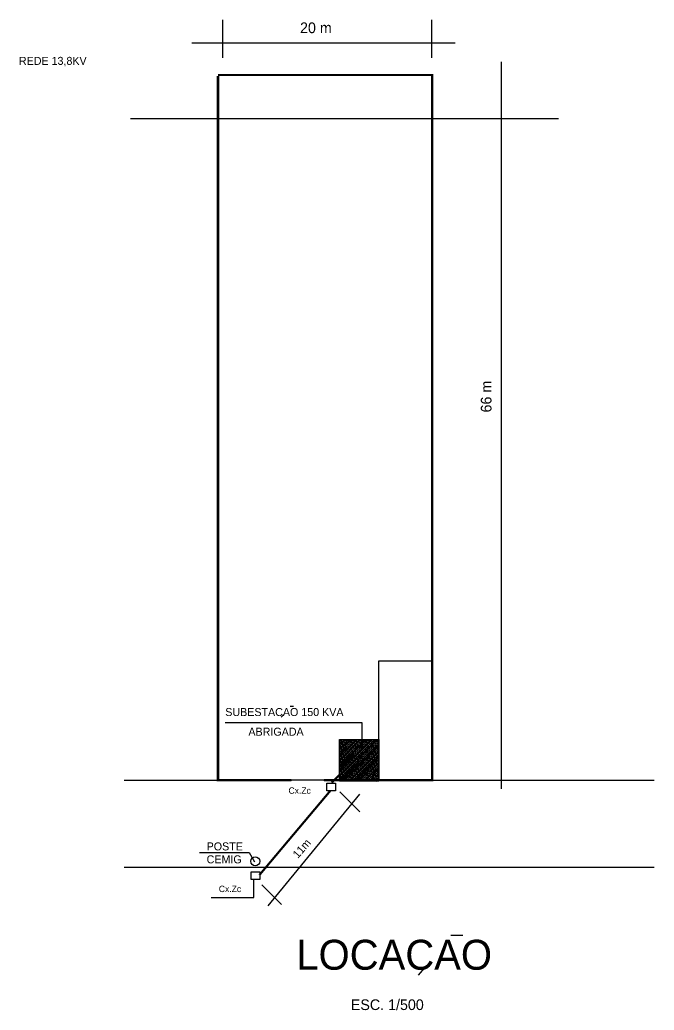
# Model space of a CAD drawing. Extents: x 0.013 to 0.842, y 0.009 to 0.544.
# Drawn here: x 0.7229 to 0.8419, y 0.3246 to 0.5103 of the extents above; entities that cross this region are included whole.
import ezdxf
from ezdxf.enums import TextEntityAlignment as Align

# ---------------------------------------------------------------- set-up
doc = ezdxf.new("R2010")
doc.units = 0
doc.header["$LTSCALE"] = 250
doc.header["$MEASUREMENT"] = 0
doc.linetypes.add('DASHED', pattern=[0.75, 0.5, -0.25])
doc.layers.get('0').update_dxf_attribs({"linetype": 'CONTINUOUS'})
doc.layers.add('DETALHES-DIVERSOS', color=7, linetype='CONTINUOUS')
doc.styles.add('ROMANS', font='TXT', dxfattribs={"height": 100})

# ---------------------------------------------------------------- blocks, each defined once
blk = doc.blocks.new('*X12')
at = {"color": 0}
for p, q in [((27350, 95285.28400249754), (27714.71599750246, 95650.00000000001)), ((27350, 95302.96167202722), (27697.0383279728, 95650.00000000001)), ((27350, 95320.63934155687), (27679.36065844314, 95650.00000000001)), ((27350, 95338.31701108653), (27661.68298891347, 95650.00000000001)), ((27350, 95355.9946806162), (27644.00531938381, 95650.00000000001)), ((27350, 95373.67235014586), (27626.32764985415, 95650.00000000001)), ((27350, 95391.35001967553), (27608.64998032448, 95650.00000000001)), ((27350, 95409.02768920519), (27590.97231079482, 95650.00000000001)), ((27350, 95426.70535873485), (27573.29464126515, 95650.00000000001)), ((27350, 95444.38302826452), (27555.61697173549, 95650.00000000001)), ((27350, 95462.06069779418), (27537.93930220583, 95650.00000000001)), ((27350, 95479.73836732385), (27520.26163267616, 95650.00000000001)), ((27350, 95497.41603685351), (27502.5839631465, 95650.00000000001)), ((27350, 95515.09370638318), (27484.90629361684, 95650.00000000001)), ((27350, 95532.77137591284), (27467.22862408717, 95650.00000000001)), ((27350, 95550.4490454425), (27449.55095455751, 95650.00000000001)), ((27350, 95568.12671497217), (27431.87328502784, 95650.00000000001)), ((27350, 95585.80438450183), (27414.19561549818, 95650.00000000001)), ((27350, 95603.4820540315), (27396.51794596852, 95650.00000000001)), ((27350, 95621.15972356116), (27378.84027643885, 95650.00000000001)), ((27350, 95638.83739309083), (27361.16260690919, 95650.00000000001)), ((27350, 95267.60633296789), (27720, 95637.60633296789)), ((27356.19359715454, 95627.35332071577), (27350.00000000002, 95633.54691787029)), ((27382.71010144904, 95618.51448595093), (27360.61301453696, 95640.61157286301)), ((27373.87126668421, 95645.03099024543), (27368.9022569296, 95650.00000000004)), ((27400.3877709787, 95636.1921554806), (27386.57992645926, 95650.00000000004)), ((27409.22660574353, 95609.6756511861), (27387.12951883145, 95631.77273809818)), ((27426.90427527319, 95627.35332071577), (27404.80718836112, 95649.45040762785)), ((27453.42077956769, 95618.51448595093), (27431.32369265561, 95640.61157286301)), ((27444.58194480286, 95645.03099024542), (27439.61293504826, 95650.00000000003)), ((27471.09844909735, 95636.1921554806), (27457.29060457792, 95650.00000000004)), ((27479.93728386219, 95609.67565118609), (27457.84019695011, 95631.77273809817)), ((27497.61495339185, 95627.35332071576), (27475.51786647977, 95649.45040762784)), ((27524.13145768634, 95618.51448595093), (27502.03437077426, 95640.61157286301)), ((27515.29262292151, 95645.03099024542), (27510.32361316691, 95650.00000000003)), ((27541.80912721601, 95636.1921554806), (27528.00128269657, 95650.00000000004)), ((27550.64796198084, 95609.67565118609), (27528.55087506876, 95631.77273809817)), ((27568.32563151048, 95627.35332071577), (27546.2285445984, 95649.45040762785)), ((27594.842135805, 95618.51448595092), (27572.74504889292, 95640.611572863)), ((27586.00330104016, 95645.03099024542), (27581.03429128556, 95650.00000000003)), ((27612.51980533466, 95636.19215548059), (27598.71196081522, 95650.00000000003)), ((27621.35864009949, 95609.67565118609), (27599.26155318741, 95631.77273809817)), ((27639.03630962915, 95627.35332071576), (27616.93922271707, 95649.45040762784)), ((27665.55281392365, 95618.51448595092), (27643.45572701157, 95640.611572863)), ((27656.71397915879, 95645.03099024545), (27651.74496940421, 95650.00000000003)), ((27683.23048345331, 95636.19215548059), (27669.42263893387, 95650.00000000003)), ((27692.06931821812, 95609.67565118612), (27669.97223130604, 95631.7727380982)), ((27709.7469877478, 95627.35332071575), (27687.64990083572, 95649.45040762782)), ((27720, 95634.77797799322), (27714.16640513022, 95640.611572863)), ((27365.03243191938, 95600.83681642129), (27350, 95615.86924834066)), ((27356.19359715452, 95556.64264259714), (27350.00000000002, 95562.83623975165)), ((27365.03243191938, 95530.12613830263), (27350.00000000002, 95545.15857022199)), ((27373.87126668421, 95574.32031212679), (27351.77417977213, 95596.41739903887)), ((27360.07133656179, 95260.00000000001), (27720, 95619.92866343822)), ((27382.71010144904, 95547.80380783229), (27360.61301453696, 95569.90089474437)), ((27391.54893621387, 95591.99798165644), (27369.45184930179, 95614.09506856852)), ((27391.54893621385, 95521.28730353781), (27369.45184930177, 95543.3843904499)), ((27377.74900609145, 95260.00000000001), (27720, 95602.25099390856)), ((27400.3877709787, 95565.48147736196), (27378.29068406663, 95587.57856427404)), ((27409.22660574353, 95538.96497306746), (27387.12951883145, 95561.06205997954)), ((27395.42667562112, 95260.00000000001), (27720, 95584.57332437889)), ((27418.06544050837, 95583.1591468916), (27395.96835359629, 95605.25623380368)), ((27418.06544050836, 95512.44846877296), (27395.96835359628, 95534.54555568504)), ((27426.90427527319, 95556.64264259711), (27404.80718836112, 95578.7397295092)), ((27413.10434515078, 95260.00000000001), (27720, 95566.89565484923)), ((27435.74311003803, 95600.83681642127), (27413.64602312595, 95622.93390333335)), ((27435.74311003803, 95530.12613830263), (27413.64602312595, 95552.22322521471)), ((27444.58194480286, 95574.32031212677), (27422.48485789078, 95596.41739903885)), ((27430.78201468044, 95260.00000000001), (27720, 95549.21798531957)), ((27453.42077956769, 95547.80380783227), (27431.32369265561, 95569.90089474435)), ((27462.25961433252, 95591.99798165644), (27440.16252742044, 95614.09506856852)), ((27462.25961433252, 95521.28730353779), (27440.16252742044, 95543.38439044986)), ((27471.09844909735, 95565.48147736194), (27449.00136218527, 95587.57856427402)), ((27479.93728386219, 95538.96497306744), (27457.84019695011, 95561.06205997952)), ((27488.77611862702, 95583.1591468916), (27466.67903171494, 95605.25623380368)), ((27488.77611862702, 95512.44846877294), (27466.67903171494, 95534.54555568502)), ((27497.61495339185, 95556.64264259711), (27475.51786647977, 95578.7397295092)), ((27506.45378815668, 95600.83681642127), (27484.3567012446, 95622.93390333335)), ((27506.45378815668, 95530.12613830261), (27484.3567012446, 95552.2232252147)), ((27515.29262292151, 95574.32031212676), (27493.19553600943, 95596.41739903884)), ((27524.13145768634, 95547.80380783227), (27502.03437077426, 95569.90089474435)), ((27532.97029245117, 95591.99798165643), (27510.87320553909, 95614.09506856851)), ((27532.97029245117, 95521.28730353779), (27510.87320553909, 95543.38439044986)), ((27541.80912721601, 95565.48147736194), (27519.71204030393, 95587.57856427402)), ((27550.64796198084, 95538.96497306743), (27528.55087506876, 95561.06205997951)), ((27559.48679674567, 95583.1591468916), (27537.38970983359, 95605.25623380368)), ((27559.48679674567, 95512.44846877294), (27537.38970983359, 95534.54555568502)), ((27568.3256315105, 95556.6426425971), (27546.22854459842, 95578.73972950918)), ((27577.16446627533, 95600.83681642127), (27555.06737936325, 95622.93390333335)), ((27577.16446627533, 95530.12613830261), (27555.06737936325, 95552.2232252147)), ((27586.00330104016, 95574.32031212676), (27563.90621412808, 95596.41739903884)), ((27594.842135805, 95547.80380783227), (27572.74504889292, 95569.90089474435)), ((27603.68097056981, 95591.99798165644), (27581.58388365773, 95614.09506856852)), ((27603.68097056983, 95521.28730353777), (27581.58388365775, 95543.38439044985)), ((27612.51980533466, 95565.48147736194), (27590.42271842258, 95587.57856427402)), ((27621.35864009949, 95538.96497306743), (27599.26155318741, 95561.06205997951)), ((27630.19747486432, 95583.15914689159), (27608.10038795224, 95605.25623380367)), ((27630.19747486432, 95512.44846877294), (27608.10038795224, 95534.54555568502)), ((27639.03630962913, 95556.64264259711), (27616.93922271705, 95578.7397295092)), ((27647.87514439398, 95600.83681642126), (27625.7780574819, 95622.93390333334)), ((27647.87514439398, 95530.12613830261), (27625.7780574819, 95552.2232252147)), ((27656.71397915882, 95574.32031212676), (27634.61689224674, 95596.41739903884)), ((27665.55281392365, 95547.80380783226), (27643.45572701157, 95569.90089474434)), ((27674.39164868848, 95591.99798165643), (27652.2945617764, 95614.09506856851)), ((27674.39164868846, 95521.28730353779), (27652.29456177638, 95543.38439044986)), ((27683.23048345331, 95565.48147736193), (27661.13339654123, 95587.57856427401)), ((27692.06931821814, 95538.96497306743), (27669.97223130606, 95561.06205997951)), ((27700.90815298297, 95583.15914689159), (27678.8110660709, 95605.25623380367)), ((27700.90815298297, 95512.44846877293), (27678.8110660709, 95534.545555685)), ((27709.7469877478, 95556.6426425971), (27687.64990083572, 95578.73972950918)), ((27718.58582251264, 95600.83681642126), (27696.48873560056, 95622.93390333334)), ((27718.58582251264, 95530.1261383026), (27696.48873560056, 95552.22322521468)), ((27720, 95581.74496940423), (27705.32757036537, 95596.41739903887)), ((27720, 95564.06729987456), (27714.16640513022, 95569.90089474434)), ((27356.19359715454, 95485.93196447846), (27350, 95492.125561633)), ((27365.03243191937, 95459.41546018397), (27350.00000000001, 95474.44789210333)), ((27373.8712666842, 95503.60963400813), (27351.77417977212, 95525.7067209202)), ((27373.8712666842, 95432.89895588947), (27351.77417977212, 95454.99604280155)), ((27382.71010144904, 95477.09312971363), (27360.61301453696, 95499.1902166257)), ((27391.54893621387, 95450.57662541913), (27369.45184930179, 95472.6737123312)), ((27400.3877709787, 95494.7707992433), (27378.29068406662, 95516.86788615538)), ((27400.3877709787, 95424.06012112464), (27378.29068406662, 95446.15720803672)), ((27409.22660574353, 95468.2542949488), (27387.12951883145, 95490.35138186088)), ((27418.06544050836, 95441.7377906543), (27395.96835359628, 95463.83487756638)), ((27426.90427527318, 95485.93196447848), (27404.8071883611, 95508.02905139056)), ((27435.74311003803, 95459.41546018397), (27413.64602312595, 95481.51254709605)), ((27444.58194480286, 95503.60963400813), (27422.48485789078, 95525.7067209202)), ((27444.58194480286, 95432.89895588947), (27422.48485789078, 95454.99604280155)), ((27453.42077956769, 95477.09312971363), (27431.32369265561, 95499.1902166257)), ((27462.2596143325, 95450.57662541915), (27440.16252742042, 95472.67371233123)), ((27448.45968421011, 95260.00000000001), (27720, 95531.5403157899)), ((27471.09844909736, 95494.7707992433), (27449.00136218528, 95516.86788615538)), ((27471.09844909735, 95424.06012112464), (27449.00136218527, 95446.15720803672)), ((27479.93728386219, 95468.2542949488), (27457.84019695011, 95490.35138186088)), ((27466.13735373977, 95260.00000000001), (27720, 95513.86264626024)), ((27488.77611862701, 95441.7377906543), (27466.67903171494, 95463.83487756638)), ((27497.61495339185, 95485.93196447846), (27475.51786647977, 95508.02905139053)), ((27483.81502326944, 95260.00000000001), (27720, 95496.18497673057)), ((27506.45378815668, 95459.41546018397), (27484.3567012446, 95481.51254709605)), ((27515.29262292151, 95503.60963400811), (27493.19553600943, 95525.70672092019)), ((27515.29262292151, 95432.89895588947), (27493.19553600943, 95454.99604280155)), ((27501.4926927991, 95260.00000000001), (27720, 95478.50730720091)), ((27524.13145768634, 95477.09312971361), (27502.03437077426, 95499.19021662569)), ((27532.97029245117, 95450.57662541913), (27510.87320553909, 95472.6737123312)), ((27519.17036232876, 95260.00000000001), (27720, 95460.82963767124)), ((27541.80912721601, 95494.77079924328), (27519.71204030393, 95516.86788615536)), ((27541.80912721601, 95424.06012112464), (27519.71204030393, 95446.15720803672)), ((27550.64796198084, 95468.25429494878), (27528.55087506876, 95490.35138186086)), ((27536.84803185843, 95260.00000000001), (27720, 95443.15196814158)), ((27559.48679674567, 95441.73779065428), (27537.38970983359, 95463.83487756636)), ((27568.3256315105, 95485.93196447846), (27546.22854459842, 95508.02905139053)), ((27577.16446627533, 95459.41546018395), (27555.06737936325, 95481.51254709603)), ((27586.00330104016, 95503.6096340081), (27563.90621412808, 95525.70672092018)), ((27586.00330104016, 95432.89895588945), (27563.90621412808, 95454.99604280153)), ((27594.842135805, 95477.09312971361), (27572.74504889292, 95499.19021662569)), ((27603.68097056983, 95450.57662541913), (27581.58388365775, 95472.6737123312)), ((27612.51980533466, 95494.77079924328), (27590.42271842258, 95516.86788615536)), ((27612.51980533466, 95424.06012112462), (27590.42271842258, 95446.1572080367)), ((27621.35864009949, 95468.25429494877), (27599.26155318741, 95490.35138186085)), ((27630.19747486432, 95441.73779065428), (27608.10038795224, 95463.83487756636)), ((27639.03630962915, 95485.93196447844), (27616.93922271707, 95508.02905139052)), ((27647.87514439398, 95459.41546018395), (27625.7780574819, 95481.51254709603)), ((27656.71397915882, 95503.6096340081), (27634.61689224674, 95525.70672092018)), ((27656.71397915882, 95432.89895588944), (27634.61689224674, 95454.99604280152)), ((27665.55281392365, 95477.09312971361), (27643.45572701157, 95499.19021662569)), ((27674.39164868848, 95450.57662541911), (27652.2945617764, 95472.67371233119)), ((27683.23048345331, 95494.77079924328), (27661.13339654123, 95516.86788615536)), ((27683.23048345331, 95424.06012112462), (27661.13339654123, 95446.1572080367)), ((27692.06931821814, 95468.25429494877), (27669.97223130606, 95490.35138186085)), ((27700.90815298297, 95441.73779065428), (27678.8110660709, 95463.83487756636)), ((27709.74698774779, 95485.93196447846), (27687.64990083571, 95508.02905139053)), ((27718.58582251264, 95459.41546018395), (27696.48873560056, 95481.51254709603)), ((27720, 95511.03429128557), (27705.32757036539, 95525.70672092018)), ((27720, 95440.32361316691), (27705.32757036539, 95454.99604280152)), ((27720, 95493.3566217559), (27714.16640513022, 95499.19021662568)), ((27356.19359715454, 95415.2212863598), (27350.00000000001, 95421.41488351431)), ((27365.03243191937, 95388.70478206531), (27350.00000000001, 95403.73721398467)), ((27356.19359715453, 95344.51060824114), (27350.00000000001, 95350.70420539565)), ((27373.8712666842, 95362.18827777081), (27351.77417977212, 95384.28536468289)), ((27382.71010144903, 95406.38245159497), (27360.61301453695, 95428.47953850705)), ((27382.71010144901, 95335.67177347632), (27360.61301453693, 95357.7688603884)), ((27391.54893621386, 95379.86594730047), (27369.45184930178, 95401.96303421255)), ((27400.3877709787, 95353.34944300598), (27378.29068406662, 95375.44652991806)), ((27409.22660574353, 95397.54361683014), (27387.12951883145, 95419.64070374222)), ((27409.22660574353, 95326.83293871148), (27387.12951883145, 95348.93002562356)), ((27418.06544050836, 95371.02711253564), (27395.96835359628, 95393.12419944772)), ((27426.90427527319, 95415.2212863598), (27404.80718836111, 95437.31837327188)), ((27426.90427527319, 95344.51060824114), (27404.80718836111, 95366.60769515322)), ((27435.74311003802, 95388.70478206531), (27413.64602312594, 95410.80186897739)), ((27444.58194480286, 95362.18827777081), (27422.48485789078, 95384.28536468289)), ((27453.42077956769, 95406.38245159497), (27431.32369265561, 95428.47953850705)), ((27453.42077956768, 95335.67177347631), (27431.32369265561, 95357.76886038839)), ((27462.25961433252, 95379.86594730047), (27440.16252742044, 95401.96303421255)), ((27471.09844909735, 95353.34944300598), (27449.00136218527, 95375.44652991806)), ((27479.93728386218, 95397.54361683014), (27457.8401969501, 95419.64070374222)), ((27479.93728386218, 95326.83293871148), (27457.8401969501, 95348.93002562356)), ((27488.77611862701, 95371.02711253564), (27466.67903171494, 95393.12419944772)), ((27497.61495339183, 95415.22128635983), (27475.51786647975, 95437.3183732719)), ((27497.61495339184, 95344.51060824114), (27475.51786647976, 95366.60769515322)), ((27506.45378815668, 95388.70478206531), (27484.3567012446, 95410.80186897739)), ((27515.29262292151, 95362.18827777081), (27493.19553600943, 95384.28536468289)), ((27524.13145768634, 95406.38245159497), (27502.03437077426, 95428.47953850705)), ((27524.13145768634, 95335.67177347631), (27502.03437077426, 95357.76886038839)), ((27532.97029245115, 95379.8659473005), (27510.87320553908, 95401.96303421257)), ((27541.80912721601, 95353.34944300598), (27519.71204030393, 95375.44652991806)), ((27550.64796198084, 95397.54361683014), (27528.55087506876, 95419.64070374222)), ((27550.64796198083, 95326.83293871148), (27528.55087506875, 95348.93002562356)), ((27559.48679674567, 95371.02711253564), (27537.38970983359, 95393.12419944772)), ((27568.3256315105, 95415.2212863598), (27546.22854459842, 95437.31837327188)), ((27568.32563151048, 95344.51060824117), (27546.2285445984, 95366.60769515325)), ((27554.52570138809, 95260.00000000001), (27720, 95425.47429861192)), ((27577.16446627534, 95388.70478206531), (27555.06737936326, 95410.80186897739)), ((27586.00330104016, 95362.18827777081), (27563.90621412808, 95384.28536468289)), ((27572.20337091776, 95260.00000000001), (27720, 95407.79662908225)), ((27594.842135805, 95406.38245159495), (27572.74504889292, 95428.47953850703)), ((27594.84213580499, 95335.67177347631), (27572.74504889291, 95357.76886038839)), ((27603.68097056983, 95379.86594730047), (27581.58388365775, 95401.96303421255)), ((27589.88104044742, 95260.00000000001), (27720, 95390.1189595526)), ((27612.51980533466, 95353.34944300598), (27590.42271842258, 95375.44652991806)), ((27621.35864009949, 95397.54361683012), (27599.26155318741, 95419.6407037422)), ((27621.35864009949, 95326.83293871148), (27599.26155318741, 95348.93002562356)), ((27607.55870997708, 95260.00000000001), (27720, 95372.44129002292)), ((27630.19747486432, 95371.02711253562), (27608.10038795224, 95393.1241994477)), ((27639.03630962915, 95415.2212863598), (27616.93922271707, 95437.31837327188)), ((27639.03630962915, 95344.51060824114), (27616.93922271707, 95366.60769515322)), ((27625.23637950675, 95260.00000000001), (27720, 95354.76362049326)), ((27647.87514439398, 95388.7047820653), (27625.7780574819, 95410.80186897737)), ((27656.71397915882, 95362.1882777708), (27634.61689224674, 95384.28536468287)), ((27665.55281392365, 95406.38245159495), (27643.45572701157, 95428.47953850703)), ((27665.55281392365, 95335.6717734763), (27643.45572701157, 95357.76886038837)), ((27674.39164868848, 95379.86594730047), (27652.2945617764, 95401.96303421255)), ((27683.23048345331, 95353.34944300597), (27661.13339654123, 95375.44652991804)), ((27692.06931821814, 95397.54361683011), (27669.97223130606, 95419.64070374219)), ((27692.06931821814, 95326.83293871146), (27669.97223130606, 95348.93002562354)), ((27700.90815298297, 95371.02711253562), (27678.8110660709, 95393.1241994477)), ((27709.7469877478, 95415.22128635978), (27687.64990083572, 95437.31837327186)), ((27709.7469877478, 95344.51060824114), (27687.64990083572, 95366.60769515322)), ((27718.58582251264, 95388.7047820653), (27696.48873560056, 95410.80186897737)), ((27720, 95369.61293504825), (27705.32757036539, 95384.28536468286)), ((27720, 95422.64594363725), (27714.16640513022, 95428.47953850703)), ((27720, 95351.9352655186), (27714.16640513022, 95357.76886038837)), ((27365.03243191937, 95317.99410394665), (27350.00000000001, 95333.02653586601)), ((27356.19359715451, 95273.7999301225), (27349.99999999999, 95279.99352727702)), ((27352.31585774733, 95260.00000000001), (27350.00000000001, 95262.31585774734)), ((27373.8712666842, 95291.47759965215), (27351.77417977212, 95313.57468656423)), ((27382.71010144903, 95264.96109535765), (27360.61301453695, 95287.05818226973)), ((27391.54893621386, 95309.1552691818), (27369.45184930178, 95331.25235609389)), ((27369.993527277, 95260.00000000001), (27369.45184930176, 95260.54167797526)), ((27400.38777097869, 95282.63876488732), (27378.29068406661, 95304.7358517994)), ((27405.34886633632, 95260.00000000001), (27387.12951883144, 95278.2193475049)), ((27418.06544050833, 95300.31643441699), (27395.96835359625, 95322.41352132907)), ((27426.90427527318, 95273.79993012248), (27404.8071883611, 95295.89701703456)), ((27435.74311003802, 95317.99410394665), (27413.64602312594, 95340.09119085873)), ((27423.02653586599, 95260.00000000001), (27413.64602312594, 95269.38051274007)), ((27444.58194480285, 95291.47759965215), (27422.48485789077, 95313.57468656423)), ((27453.42077956766, 95264.96109535766), (27431.32369265558, 95287.05818226974)), ((27462.25961433251, 95309.1552691818), (27440.16252742043, 95331.25235609389)), ((27440.70420539565, 95260.00000000001), (27440.16252742043, 95260.54167797523)), ((27471.09844909735, 95282.63876488732), (27449.00136218527, 95304.7358517994)), ((27476.05954445498, 95260.00000000001), (27457.8401969501, 95278.2193475049)), ((27488.77611862701, 95300.31643441698), (27466.67903171493, 95322.41352132906)), ((27497.61495339184, 95273.79993012248), (27475.51786647976, 95295.89701703456)), ((27506.45378815668, 95317.99410394665), (27484.3567012446, 95340.09119085873)), ((27493.73721398464, 95260.00000000001), (27484.3567012446, 95269.38051274007)), ((27515.29262292151, 95291.47759965215), (27493.19553600943, 95313.57468656423)), ((27524.13145768634, 95264.96109535765), (27502.03437077426, 95287.05818226973)), ((27532.97029245117, 95309.1552691818), (27510.87320553909, 95331.25235609389)), ((27511.41488351431, 95260.00000000001), (27510.87320553909, 95260.54167797523)), ((27541.809127216, 95282.63876488732), (27519.71204030392, 95304.7358517994)), ((27546.77022257364, 95260.00000000001), (27528.55087506875, 95278.2193475049)), ((27559.48679674567, 95300.31643441698), (27537.38970983359, 95322.41352132906)), ((27568.3256315105, 95273.79993012248), (27546.22854459842, 95295.89701703456)), ((27577.16446627533, 95317.99410394665), (27555.06737936325, 95340.09119085873)), ((27564.4478921033, 95260.00000000001), (27555.06737936325, 95269.38051274007)), ((27586.00330104016, 95291.47759965215), (27563.90621412808, 95313.57468656423)), ((27594.84213580499, 95264.96109535765), (27572.74504889291, 95287.05818226973)), ((27603.68097056981, 95309.15526918184), (27581.58388365773, 95331.25235609392)), ((27582.12556163296, 95260.00000000001), (27581.58388365774, 95260.54167797523)), ((27612.51980533466, 95282.63876488732), (27590.42271842258, 95304.7358517994)), ((27617.48090069229, 95260.00000000001), (27599.26155318741, 95278.2193475049)), ((27630.19747486432, 95300.31643441698), (27608.10038795224, 95322.41352132906)), ((27639.03630962913, 95273.7999301225), (27616.93922271705, 95295.89701703459)), ((27647.87514439399, 95317.99410394665), (27625.77805748191, 95340.09119085873)), ((27635.15857022195, 95260.00000000001), (27625.7780574819, 95269.38051274007)), ((27656.71397915882, 95291.47759965215), (27634.61689224674, 95313.57468656423)), ((27642.91404903641, 95260.00000000001), (27720, 95337.0859509636)), ((27665.55281392364, 95264.96109535765), (27643.45572701157, 95287.05818226973)), ((27674.39164868848, 95309.1552691818), (27652.2945617764, 95331.25235609389)), ((27652.83623975162, 95260.00000000001), (27652.29456177638, 95260.54167797526)), ((27660.59171856607, 95260.00000000001), (27720, 95319.40828143393)), ((27683.23048345331, 95282.63876488732), (27661.13339654123, 95304.7358517994)), ((27688.19157881094, 95260.00000000001), (27669.97223130606, 95278.2193475049)), ((27678.26938809574, 95260.00000000001), (27720, 95301.73061190428)), ((27700.90815298297, 95300.31643441696), (27678.8110660709, 95322.41352132904)), ((27709.7469877478, 95273.79993012248), (27687.64990083572, 95295.89701703456)), ((27695.9470576254, 95260.00000000001), (27720, 95284.0529423746)), ((27718.58582251264, 95317.99410394664), (27696.48873560056, 95340.09119085871)), ((27705.86924834061, 95260.00000000001), (27696.48873560056, 95269.38051274007)), ((27720, 95298.9022569296), (27705.32757036539, 95313.57468656421)), ((27713.62472715506, 95260.00000000001), (27720, 95266.37527284495)), ((27720, 95281.22458739993), (27714.16640513022, 95287.05818226971))]:
    blk.add_line(p, q, dxfattribs=at)

msp = doc.modelspace()

# ---------------------------------------------------------------- linework, layer by layer
at = {"layer": 'DETALHES-DIVERSOS'}
for p, q in [((0.7610202156478063, 0.5031777871091472), (0.7610202156478063, 0.5102812301313534)), ((0.8002318701168569, 0.5031777871091472), (0.8002318701168569, 0.5102812301313534)), ((0.7551657060123417, 0.5059517593842393), (0.8045630900188808, 0.5059517593842393)), ((0.8132613250287268, 0.3660865217753744), (0.8132613250287268, 0.5023741128986002)), ((0.7602722330481556, 0.3677274439867834), (0.7602722330481556, 0.4999274439867805)), ((0.8002722330481558, 0.4999274439867805), (0.8002722330481558, 0.3677274439867834)), ((0.8239859220134985, 0.4917237184010519), (0.7436722330481553, 0.4917237184010519)), ((0.7902722330481557, 0.3677274439867834), (0.7902722330481557, 0.3901274439867848)), ((0.7902722330481557, 0.3901274439867848), (0.800072233048155, 0.3901274439867848)), ((0.7736528009879313, 0.3816000905355395), (0.7742373123727666, 0.3816000905355395)), ((0.7723521550217685, 0.3799977991108608), (0.771952922717408, 0.3795313294239095)), ((0.7614554169744807, 0.3785564534783262), (0.7870555382804342, 0.3785564534783262)), ((0.7870555382804342, 0.3785564534783262), (0.7870555382804342, 0.3736772166169467)), ((0.7828722330481561, 0.3679274439867805), (0.7828722330481561, 0.3753274439867819)), ((0.7828722330481561, 0.3753274439867819), (0.7902722330481557, 0.3753274439867819)), ((0.7828722330481561, 0.3753274439867819), (0.7902722330481557, 0.3753274439867819)), ((0.7828722330481561, 0.367527443986779), (0.7828722330481561, 0.3753274439867819)), ((0.7902722330481557, 0.3753274439867819), (0.7902722330481557, 0.367527443986779)), ((0.7424722330481565, 0.3677274439867834), (0.7738812068481312, 0.3677274439867834)), ((0.8002722330481558, 0.3677274439867834), (0.7602722330481556, 0.3677274439867834)), ((0.7799693448585132, 0.3677274439867834), (0.8419377105661697, 0.3677274439867834)), ((0.7805122330481554, 0.3657274439867834), (0.7805122330481554, 0.3671674439867784)), ((0.7805122330481554, 0.3671674439867784), (0.7821122330481558, 0.3671674439867784)), ((0.7821122330481558, 0.3671674439867784), (0.7821122330481558, 0.3657274439867834)), ((0.7902722330481557, 0.367527443986779), (0.7828722330481561, 0.367527443986779)), ((0.7694897630373635, 0.3441849404770474), (0.7867062188863966, 0.3650753027428073)), ((0.7821122330481558, 0.3657274439867834), (0.7805122330481554, 0.3657274439867834)), ((0.7829635110931268, 0.3655090126860451), (0.7867062188863966, 0.3617863356732851)), ((0.7566148482285208, 0.3541602691714216), (0.765946666326403, 0.3541602691714216)), ((0.765946666326403, 0.3541602691714216), (0.7669447217379403, 0.3523892869032206)), ((0.8419377105661697, 0.3513274439867819), (0.7424722330481565, 0.3513274439867819)), ((0.7663122330481547, 0.3505674439867799), (0.767912233048155, 0.3505674439867799)), ((0.7663122330481547, 0.3491274439867848), (0.7663122330481547, 0.3505674439867799)), ((0.767912233048155, 0.3491274439867848), (0.7663122330481547, 0.3491274439867848)), ((0.767912233048155, 0.3505674439867799), (0.767912233048155, 0.3491274439867848)), ((0.76679501342621, 0.3457029252783614), (0.76679501342621, 0.3490280348431552)), ((0.7682920965435169, 0.3481244724614226), (0.772034804336785, 0.3444017954486626)), ((0.7588105701339046, 0.3457029252783614), (0.76679501342621, 0.3457029252783614)), ((0.8037605606444249, 0.3386912811960865), (0.8060560880909616, 0.3386912811960865)), ((0.7991687279159634, 0.3329446244482388), (0.797621742028081, 0.331137499684759))]:
    msp.add_line(p, q, dxfattribs=at)
at = {"layer": 'DETALHES-DIVERSOS', "const_width": 0.0004}
for points in [[(0.760072233048155, 0.4999274439867805), (0.8002722330481558, 0.4999274439867805), (0.8002722330481558, 0.3677274439867834)], [(0.7738812068481312, 0.3677274439867834), (0.760072233048155, 0.3677274439867834), (0.760072233048155, 0.4997274439867834), (0.760072233048155, 0.3681274439867848)], [(0.8002722330481558, 0.3677274439867834), (0.7799693448585132, 0.3677274439867834)], [(0.8000726156707151, 0.3677702977133668), (0.800072233048155, 0.3677274439867834)], [(0.8002722330481558, 0.3677274439867834), (0.8002722330481558, 0.367527443986779)]]:
    msp.add_lwpolyline(points, dxfattribs=at)
at = {"layer": 'DETALHES-DIVERSOS', "linetype": 'DASHED', "const_width": 0.0004}
for points in [[(0.7814600214865114, 0.3672736802130894), (0.7830971232385054, 0.3689375535300861)], [(0.7678604484167445, 0.3499457878706526), (0.7811673820473353, 0.3657408368305624)]]:
    msp.add_lwpolyline(points, dxfattribs=at)
at = {"layer": 'DETALHES-DIVERSOS'}
msp.add_circle((0.767072233048155, 0.352527443986779), 0.0008485281374238572, dxfattribs=at)

# ---------------------------------------------------------------- block references
at = {"layer": 'DETALHES-DIVERSOS', "xscale": 2e-05, "yscale": 2e-05, "zscale": 2e-05}
msp.add_blockref('*X12', (0.235872233048156, -1.537672556013218), dxfattribs=at)

# ---------------------------------------------------------------- texts
at = {"layer": 'DETALHES-DIVERSOS', "style": 'ROMANS'}
msp.add_text('20 m', height=0.002, dxfattribs=at).set_placement((0.775486755485228, 0.5071884341737459), align=Align.BOTTOM_LEFT)
for s, height, p in [('REDE 13,8KV', 0.0015, (0.722737710566169, 0.5018328577541034)), ('SUBESTACAO 150 KVA', 0.0015, (0.7614554169744807, 0.3797491558222246)), ('ABRIGADA', 0.0015, (0.7657969580146728, 0.3760626213047363)), ('Cx.Zc', 0.0012, (0.7733222958176703, 0.3651765017295621)), ('POSTE', 0.0015, (0.7579622230340974, 0.3545578366193877)), ('CEMIG', 0.0015, (0.7579622230340974, 0.3521292651908152)), ('Cx.Zc', 0.0012, (0.7602477699265201, 0.3467438291421276)), ('LOCACAO', 0.005616000000000001, (0.7747853472921906, 0.3321882493780431)), ('ESC. 1/500', 0.002, (0.7850205414684679, 0.3246299146118181))]:
    msp.add_text(s, height=height, dxfattribs=at).set_placement(p)
msp.add_text('66 m', height=0.002, rotation=90, dxfattribs=at).set_placement((0.8120081582072344, 0.4366650140235361), align=Align.BOTTOM_LEFT)
msp.add_text('11m', height=0.0015, rotation=48.79989475924901, dxfattribs=at).set_placement((0.7750776730516736, 0.3529525391387651))

doc.saveas('drawing.dxf')
